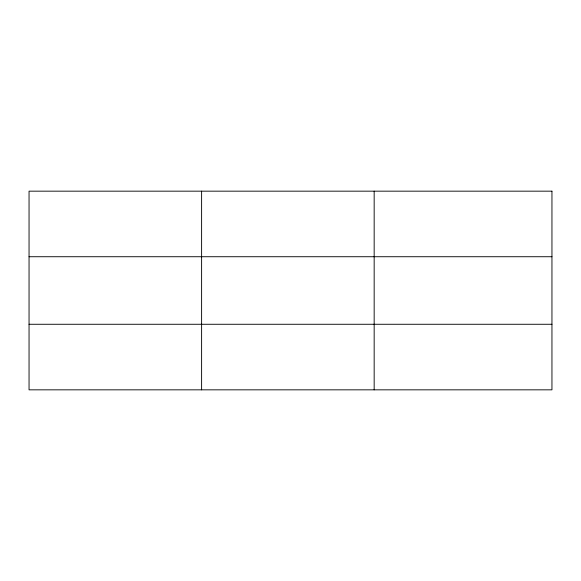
<?xml version="1.0" encoding="UTF-8"?>
<svg xmlns="http://www.w3.org/2000/svg" width="581" height="581" viewBox="0 0 581 581"><rect width="100%" height="100%" fill="white"/><g stroke="black" fill="none" stroke-linecap="round" stroke-linejoin="round"><path stroke-width="0.87" d="M201.607 389.836L201.607 191.164M374.164 389.836L374.164 191.164M29.05 256.729L551.95 256.729M29.05 324.271L551.95 324.271M551.95 191.164L551.95 389.836L29.05 389.836L29.05 191.164L551.95 191.164"/></g></svg>
